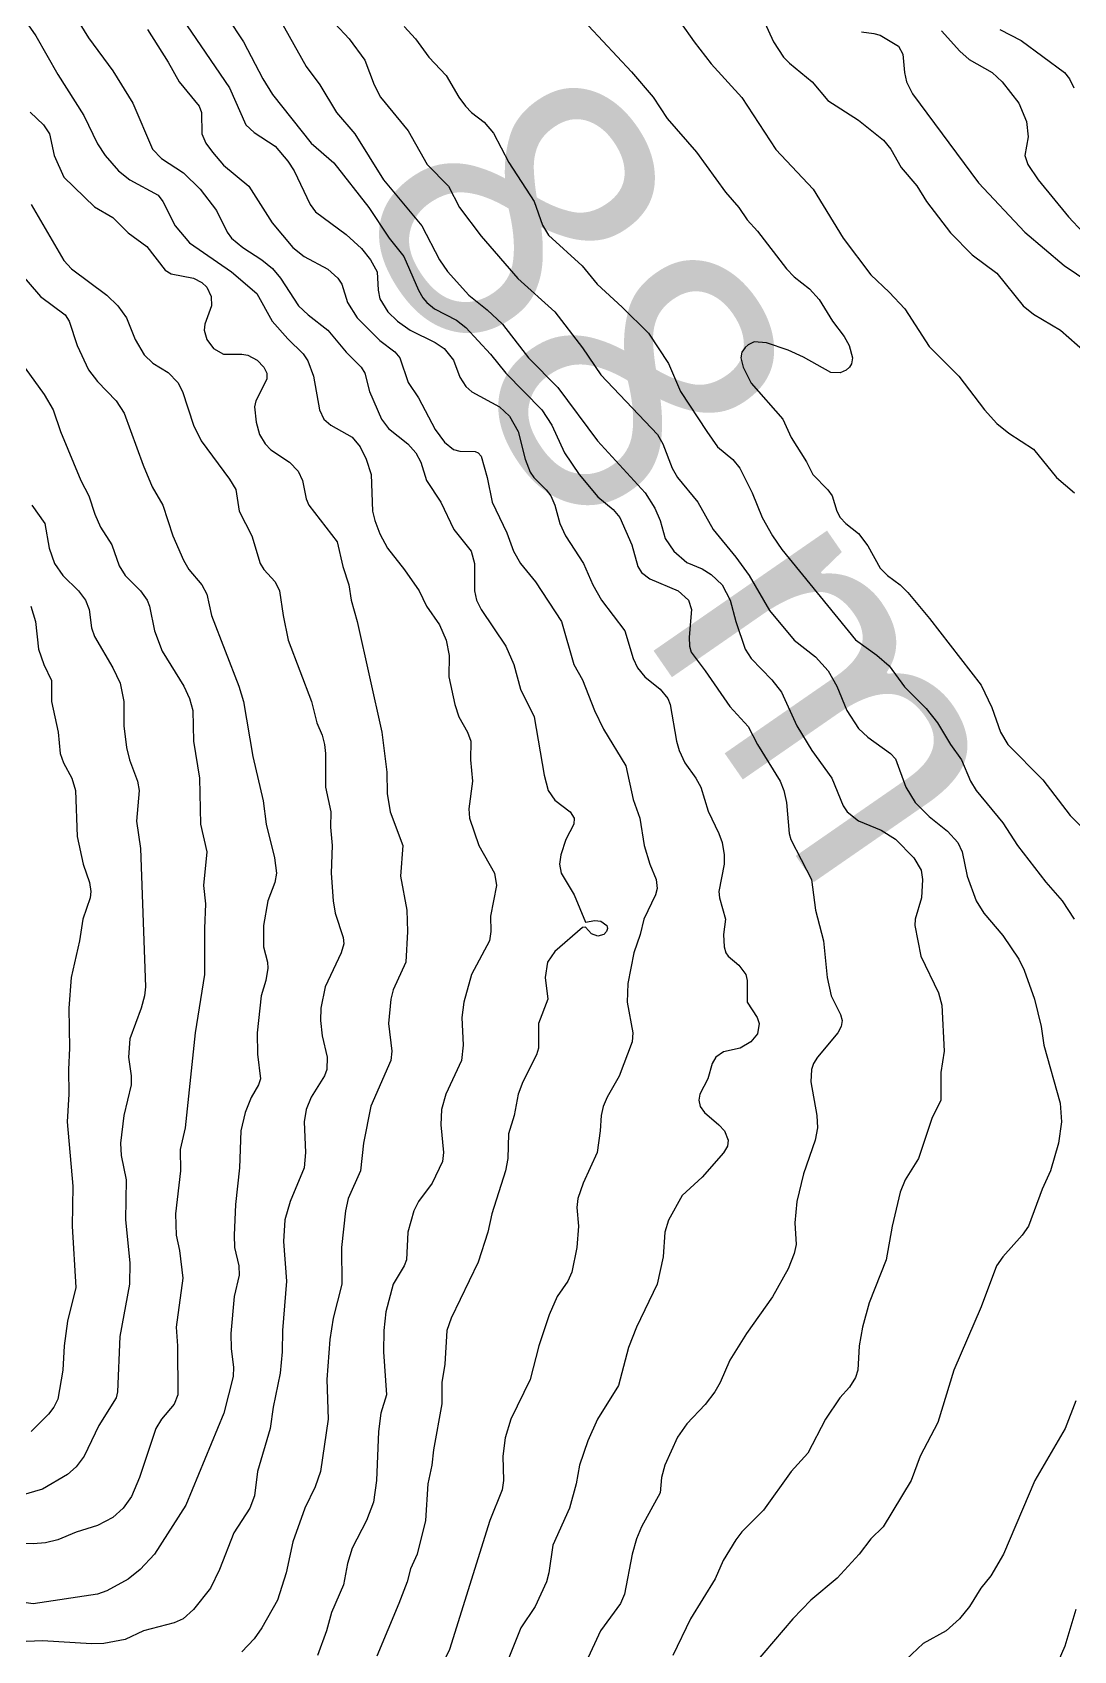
# Model space of a CAD drawing. Extents: x 474277 to 475042, y 254928 to 255625.
# Drawn here: x 474914.33 to 474940.35, y 255284.34 to 255324.79 of the extents above; entities that cross this region are included whole.
import ezdxf

# ---------------------------------------------------------------- set-up
doc = ezdxf.new("R2010")
doc.units = 0
doc.header["$MEASUREMENT"] = 0
doc.layers.add('BaseMapV2_DTM_export_MonNov09090547073261 — entities', color=1, linetype='CONTINUOUS')
doc.styles.get("Standard").update_dxf_attribs({"font": 'romans.shx'})

msp = doc.modelspace()

# ---------------------------------------------------------------- linework, layer by layer
at = {"layer": 'BaseMapV2_DTM_export_MonNov09090547073261 — entities', "color": 15, "linetype": 'Continuous', "true_color": 0xb7484b}
for points in [[(474917.59, 255325.855, 88), (474919.249, 255323.401, 88), (474919.664, 255322.481, 88), (474919.867, 255322.286, 88), (474920.392, 255321.944, 88), (474920.71, 255321.573, 88), (474920.871, 255321.331, 88), (474921.267, 255320.488, 88), (474921.4, 255320.305, 88), (474922.167, 255319.734, 88), (474922.551, 255319.389, 88), (474922.778, 255319.107, 88), (474922.941, 255318.801, 88), (474922.97, 255318.341, 88), (474923.011, 255318.132, 88), (474923.207, 255317.804, 88), (474923.45, 255317.574, 88), (474923.765, 255317.344, 88), (474924.388, 255317.037, 88), (474924.619, 255316.884, 88), (474924.851, 255316.597, 88), (474925.004, 255316.168, 88), (474925.158, 255315.94, 88), (474925.311, 255315.807, 88), (474926.001, 255315.433, 88), (474926.251, 255315.197, 88), (474926.463, 255314.814, 88), (474926.644, 255314.123, 88), (474926.768, 255313.799, 88), (474926.853, 255313.663, 88), (474927.166, 255313.357, 88), (474927.28, 255313.203, 88), (474927.384, 255312.973, 88), (474927.507, 255312.513, 88), (474927.651, 255312.207, 88), (474928.102, 255311.516, 88), (474928.328, 255310.98, 88), (474928.552, 255310.596, 88), (474929.13, 255309.83, 88), (474929.343, 255309.139, 88), (474929.448, 255308.909, 88), (474929.634, 255308.679, 88), (474930.013, 255308.373, 88), (474930.206, 255308.143, 88), (474930.266, 255307.989, 88), (474930.419, 255307.069, 88), (474930.486, 255306.839, 88), (474930.628, 255306.532, 88), (474930.904, 255306.149, 88), (474931.03, 255305.919, 88), (474931.215, 255305.321, 88), (474931.483, 255304.769, 88), (474931.565, 255304.539, 88), (474931.613, 255304.232, 88), (474931.611, 255304.002, 88), (474931.476, 255303.312, 88), (474931.493, 255303.159, 88), (474931.646, 255302.622, 88), (474931.597, 255302.239, 88), (474931.612, 255301.932, 88), (474931.658, 255301.779, 88), (474931.712, 255301.702, 88), (474931.982, 255301.473, 88), (474932.152, 255301.242, 88), (474932.192, 255301.088, 88), (474932.189, 255300.552, 88), (474932.441, 255300.168, 88), (474932.488, 255300.015, 88), (474932.442, 255299.758, 88), (474932.28, 255299.555, 88), (474932.01, 255299.402, 88), (474931.598, 255299.307, 88), (474931.405, 255299.172, 88), (474931.314, 255299.018, 88), (474931.208, 255298.635, 88), (474931.002, 255298.251, 88), (474930.981, 255298.098, 88), (474931.016, 255297.945, 88), (474931.12, 255297.791, 88), (474931.484, 255297.485, 88), (474931.618, 255297.331, 88), (474931.712, 255297.101, 88), (474931.694, 255296.948, 88), (474931.598, 255296.78, 88), (474931.062, 255296.173, 88), (474930.565, 255295.721, 88), (474930.218, 255295.1, 88), (474930.133, 255294.801, 88), (474930.092, 255294.188, 88), (474929.935, 255293.498, 88), (474929.42, 255292.424, 88), (474929.221, 255291.922, 88), (474928.97, 255290.967, 88), (474928.444, 255290.124, 88), (474928.206, 255289.587, 88), (474927.995, 255288.974, 88), (474927.916, 255288.514, 88), (474927.749, 255287.9, 88), (474927.331, 255286.98, 88), (474927.233, 255286.29, 88), (474927.17, 255286.06, 88), (474926.89, 255285.447, 88), (474926.535, 255284.91, 88), (474926.129, 255283.913, 88)], [(474929.842, 255326.008, 86.5), (474930.863, 255324.551, 86.5), (474931.292, 255323.999, 86.5), (474932.058, 255323.163, 86.5), (474932.902, 255321.858, 86.5), (474933.834, 255320.871, 86.5), (474934.583, 255319.644, 86.5), (474935.276, 255318.724, 86.5), (474935.739, 255318.296, 86.5), (474936.126, 255317.881, 86.5), (474936.736, 255316.936, 86.5), (474937.479, 255316.194, 86.5), (474938.116, 255315.353, 86.5), (474938.423, 255315.016, 86.5), (474938.729, 255314.769, 86.5), (474939.343, 255314.374, 86.5), (474939.918, 255313.663, 86.5), (474940.371, 255313.28, 86.5)], [(474913.934, 255325.395, 88.75), (474914.411, 255324.705, 88.75), (474914.96, 255323.736, 88.75), (474915.614, 255322.711, 88.75), (474915.956, 255322.006, 88.75), (474916.142, 255321.714, 88.75), (474916.48, 255321.331, 88.75), (474916.76, 255321.101, 88.75), (474917.471, 255320.718, 88.75), (474917.584, 255320.564, 88.75), (474917.896, 255319.951, 88.75), (474918.257, 255319.527, 88.75), (474919.306, 255318.801, 88.75), (474919.935, 255318.264, 88.75), (474920.319, 255317.574, 88.75), (474920.71, 255317.128, 88.75), (474921.094, 255316.752, 88.75), (474921.213, 255316.577, 88.75), (474921.349, 255316.194, 88.75), (474921.501, 255315.35, 88.75), (474921.61, 255315.12, 88.75), (474921.784, 255314.974, 88.75), (474922.321, 255314.668, 88.75), (474922.521, 255314.43, 88.75), (474922.67, 255314.123, 88.75), (474922.796, 255313.74, 88.75), (474922.828, 255312.82, 88.75), (474922.881, 255312.59, 88.75), (474923.011, 255312.255, 88.75), (474923.197, 255311.9, 88.75), (474923.624, 255311.356, 88.75), (474923.991, 255310.826, 88.75), (474924.175, 255310.443, 88.75), (474924.502, 255309.983, 88.75), (474924.666, 255309.6, 88.75), (474924.741, 255309.216, 88.75), (474924.734, 255308.679, 88.75), (474924.881, 255307.989, 88.75), (474924.982, 255307.683, 88.75), (474925.203, 255307.299, 88.75), (474925.279, 255307.069, 88.75), (474925.278, 255306.609, 88.75), (474925.321, 255306.072, 88.75), (474925.235, 255305.382, 88.75), (474925.251, 255305.152, 88.75), (474925.481, 255304.462, 88.75), (474925.875, 255303.772, 88.75), (474925.927, 255303.465, 88.75), (474925.771, 255302.699, 88.75), (474925.779, 255302.315, 88.75), (474925.747, 255302.085, 88.75), (474925.299, 255301.242, 88.75), (474925.111, 255300.552, 88.75), (474925.059, 255300.168, 88.75), (474925.094, 255299.478, 88.75), (474925.046, 255299.095, 88.75), (474924.655, 255298.251, 88.75), (474924.546, 255297.868, 88.75), (474924.535, 255297.485, 88.75), (474924.603, 255296.795, 88.75), (474924.572, 255296.565, 88.75), (474924.314, 255296.028, 88.75), (474923.979, 255295.568, 88.75), (474923.86, 255295.338, 88.75), (474923.71, 255294.801, 88.75), (474923.679, 255294.111, 88.75), (474923.619, 255293.958, 88.75), (474923.339, 255293.498, 88.75), (474923.156, 255292.807, 88.75), (474923.109, 255292.347, 88.75), (474923.1, 255291.811, 88.75), (474923.176, 255290.737, 88.75), (474923.037, 255290.277, 88.75), (474922.979, 255289.817, 88.75), (474922.923, 255288.59, 88.75), (474922.854, 255288.054, 88.75), (474922.674, 255287.593, 88.75), (474922.321, 255286.901, 88.75), (474922.197, 255286.52, 88.75), (474922.101, 255285.983, 88.75), (474921.804, 255285.293, 88.75), (474921.68, 255284.833, 88.75), (474921.453, 255284.22, 88.75)], [(474915.275, 255325.395, 88.5), (474915.726, 255324.655, 88.5), (474916.34, 255323.823, 88.5), (474916.839, 255323.018, 88.5), (474917.329, 255321.868, 88.5), (474917.557, 255321.638, 88.5), (474918.103, 255321.276, 88.5), (474918.523, 255320.871, 88.5), (474918.931, 255320.334, 88.5), (474919.19, 255319.797, 88.5), (474919.301, 255319.644, 88.5), (474919.585, 255319.414, 88.5), (474920.064, 255319.107, 88.5), (474920.327, 255318.884, 88.5), (474920.523, 255318.647, 88.5), (474920.974, 255317.957, 88.5), (474921.217, 255317.727, 88.5), (474921.709, 255317.344, 88.5), (474922.167, 255316.793, 88.5), (474922.546, 255316.424, 88.5), (474922.63, 255316.27, 88.5), (474922.75, 255315.81, 88.5), (474923.052, 255315.12, 88.5), (474923.227, 255314.89, 88.5), (474923.711, 255314.507, 88.5), (474923.906, 255314.277, 88.5), (474924.036, 255314.047, 88.5), (474924.172, 255313.587, 88.5), (474924.537, 255313.05, 88.5), (474924.854, 255312.36, 88.5), (474925.294, 255311.823, 88.5), (474925.373, 255311.516, 88.5), (474925.378, 255310.826, 88.5), (474925.428, 255310.596, 88.5), (474925.543, 255310.366, 88.5), (474926.156, 255309.446, 88.5), (474926.359, 255308.986, 88.5), (474926.524, 255308.373, 88.5), (474926.869, 255307.683, 88.5), (474927.114, 255306.226, 88.5), (474927.219, 255305.842, 88.5), (474927.381, 255305.595, 88.5), (474927.765, 255305.31, 88.5), (474927.861, 255305.152, 88.5), (474927.854, 255304.999, 88.5), (474927.655, 255304.616, 88.5), (474927.529, 255304.232, 88.5), (474927.501, 255304.002, 88.5), (474927.54, 255303.772, 88.5), (474927.867, 255303.235, 88.5), (474928.148, 255302.552, 88.5), (474928.378, 255302.591, 88.5), (474928.531, 255302.577, 88.5), (474928.678, 255302.469, 88.5), (474928.697, 255302.392, 88.5), (474928.677, 255302.315, 88.5), (474928.608, 255302.241, 88.5), (474928.455, 255302.199, 88.5), (474928.301, 255302.254, 88.5), (474928.148, 255302.427, 88.5), (474928.071, 255302.413, 88.5), (474927.381, 255301.817, 88.5), (474927.195, 255301.549, 88.5), (474927.14, 255301.165, 88.5), (474927.206, 255300.628, 88.5), (474926.97, 255300.015, 88.5), (474926.97, 255299.402, 88.5), (474926.921, 255299.231, 88.5), (474926.582, 255298.558, 88.5), (474926.465, 255298.251, 88.5), (474926.369, 255297.715, 88.5), (474926.225, 255297.255, 88.5), (474926.205, 255296.641, 88.5), (474926.151, 255296.335, 88.5), (474925.806, 255295.261, 88.5), (474925.711, 255294.801, 88.5), (474925.464, 255294.053, 88.5), (474924.788, 255292.654, 88.5), (474924.685, 255292.347, 88.5), (474924.632, 255291.504, 88.5), (474924.559, 255291.044, 88.5), (474924.56, 255290.507, 88.5), (474924.354, 255289.357, 88.5), (474924.312, 255288.974, 88.5), (474924.21, 255288.514, 88.5), (474924.153, 255287.593, 88.5), (474923.942, 255286.75, 88.5), (474923.777, 255286.389, 88.5), (474923.688, 255286.06, 88.5), (474923.483, 255285.523, 88.5), (474922.934, 255284.204, 88.5)], [(474920.435, 255325.241, 87.5), (474921.17, 255323.938, 87.5), (474921.509, 255323.478, 87.5), (474921.927, 255322.788, 87.5), (474922.386, 255322.251, 87.5), (474923.101, 255321.101, 87.5), (474924.058, 255319.951, 87.5), (474924.502, 255319.107, 87.5), (474924.698, 255318.813, 87.5), (474925.234, 255318.224, 87.5), (474925.694, 255317.857, 87.5), (474926.074, 255317.497, 87.5), (474926.722, 255316.654, 87.5), (474927.458, 255315.913, 87.5), (474928.451, 255314.583, 87.5), (474929.635, 255313.28, 87.5), (474929.883, 255312.897, 87.5), (474930.01, 255312.59, 87.5), (474930.142, 255312.135, 87.5), (474930.353, 255311.823, 87.5), (474930.678, 255311.536, 87.5), (474931.062, 255311.378, 87.5), (474931.292, 255311.241, 87.5), (474931.563, 255310.98, 87.5), (474931.764, 255310.596, 87.5), (474931.907, 255310.06, 87.5), (474932.14, 255309.369, 87.5), (474932.29, 255309.139, 87.5), (474932.807, 255308.603, 87.5), (474933.044, 255308.296, 87.5), (474933.425, 255307.453, 87.5), (474933.805, 255306.839, 87.5), (474934.307, 255306.149, 87.5), (474934.586, 255305.459, 87.5), (474934.686, 255305.306, 87.5), (474934.972, 255305.082, 87.5), (474935.537, 255304.846, 87.5), (474935.892, 255304.626, 87.5), (474936.351, 255304.156, 87.5), (474936.537, 255303.849, 87.5), (474936.569, 255303.619, 87.5), (474936.546, 255303.159, 87.5), (474936.39, 255302.622, 87.5), (474936.377, 255302.469, 87.5), (474936.525, 255301.702, 87.5), (474936.966, 255300.779, 87.5), (474937.055, 255300.475, 87.5), (474937.11, 255299.325, 87.5), (474937.025, 255298.788, 87.5), (474937.03, 255298.098, 87.5), (474936.803, 255297.638, 87.5), (474936.47, 255296.641, 87.5), (474936.14, 255296.105, 87.5), (474936.007, 255295.798, 87.5), (474935.81, 255294.954, 87.5), (474935.659, 255294.111, 87.5), (474935.235, 255293.037, 87.5), (474935.073, 255292.424, 87.5), (474934.984, 255291.964, 87.5), (474934.952, 255291.351, 87.5), (474934.895, 255291.171, 87.5), (474934.742, 255290.924, 87.5), (474934.504, 255290.66, 87.5), (474934.146, 255290.124, 87.5), (474933.704, 255289.28, 87.5), (474933.285, 255288.822, 87.5), (474932.595, 255287.851, 87.5), (474932.058, 255287.314, 87.5), (474931.905, 255287.114, 87.5), (474931.59, 255286.597, 87.5), (474931.39, 255286.137, 87.5), (474930.768, 255285.14, 87.5), (474930.328, 255284.22, 87.5)], [(474932.442, 255325.428, 86.25), (474932.843, 255324.551, 86.25), (474933.097, 255324.168, 86.25), (474933.245, 255324.015, 86.25), (474933.81, 255323.555, 86.25), (474934.205, 255323.084, 86.25), (474934.972, 255322.594, 86.25), (474935.593, 255322.098, 86.25), (474935.775, 255321.868, 86.25), (474936.032, 255321.408, 86.25), (474936.429, 255320.95, 86.25), (474936.665, 255320.564, 86.25), (474937.272, 255319.777, 86.25), (474937.809, 255319.226, 86.25), (474938.423, 255318.767, 86.25), (474939.081, 255317.957, 86.25), (474939.343, 255317.742, 86.25), (474940.019, 255317.344, 86.25), (474940.646, 255316.795, 86.25)], [(474917.207, 255324.858, 88.25), (474917.72, 255324.044, 88.25), (474917.991, 255323.555, 88.25), (474918.498, 255322.941, 88.25), (474918.553, 255322.788, 88.25), (474918.562, 255322.251, 88.25), (474918.665, 255322.021, 88.25), (474918.824, 255321.791, 88.25), (474919.1, 255321.473, 88.25), (474919.739, 255320.948, 88.25), (474920.316, 255320.027, 88.25), (474920.832, 255319.414, 88.25), (474921.116, 255319.184, 88.25), (474921.707, 255318.872, 88.25), (474921.961, 255318.647, 88.25), (474922.056, 255318.494, 88.25), (474922.197, 255318.034, 88.25), (474922.441, 255317.651, 88.25), (474923.011, 255317.084, 88.25), (474923.383, 255316.807, 88.25), (474923.509, 255316.654, 88.25), (474923.719, 255316.04, 88.25), (474923.974, 255315.657, 88.25), (474924.391, 255314.866, 88.25), (474924.621, 255314.543, 88.25), (474924.851, 255314.361, 88.25), (474925.004, 255314.318, 88.25), (474925.388, 255314.31, 88.25), (474925.47, 255314.277, 88.25), (474925.544, 255314.2, 88.25), (474925.693, 255313.663, 88.25), (474925.817, 255313.05, 88.25), (474926.181, 255312.283, 88.25), (474926.352, 255311.823, 88.25), (474926.526, 255311.516, 88.25), (474926.896, 255311.056, 88.25), (474927.549, 255310.06, 88.25), (474927.859, 255308.986, 88.25), (474928.077, 255308.603, 88.25), (474928.377, 255307.836, 88.25), (474928.598, 255307.376, 88.25), (474929.16, 255306.456, 88.25), (474929.342, 255305.612, 88.25), (474929.506, 255305.152, 88.25), (474929.617, 255304.462, 88.25), (474929.754, 255304.002, 88.25), (474929.915, 255303.619, 88.25), (474929.94, 255303.389, 88.25), (474929.896, 255303.235, 88.25), (474929.609, 255302.622, 88.25), (474929.518, 255302.239, 88.25), (474929.356, 255301.779, 88.25), (474929.204, 255301.012, 88.25), (474929.189, 255300.552, 88.25), (474929.334, 255299.785, 88.25), (474929.317, 255299.555, 88.25), (474928.991, 255298.702, 88.25), (474928.689, 255298.175, 88.25), (474928.59, 255297.945, 88.25), (474928.537, 255297.715, 88.25), (474928.518, 255297.331, 88.25), (474928.44, 255296.795, 88.25), (474928.088, 255296.028, 88.25), (474927.956, 255295.644, 88.25), (474927.933, 255295.414, 88.25), (474927.971, 255294.954, 88.25), (474927.935, 255294.418, 88.25), (474927.806, 255293.804, 88.25), (474927.708, 255293.574, 88.25), (474927.441, 255293.191, 88.25), (474927.241, 255292.731, 88.25), (474926.979, 255291.964, 88.25), (474926.762, 255291.121, 88.25), (474926.285, 255290.124, 88.25), (474926.143, 255289.664, 88.25), (474926.083, 255289.204, 88.25), (474926.095, 255288.59, 88.25), (474926.065, 255288.36, 88.25), (474925.755, 255287.593, 88.25), (474924.75, 255284.373, 88.25), (474924.237, 255283.308, 88.25)], [(474919.195, 255325.165, 87.75), (474919.601, 255324.551, 87.75), (474920.083, 255323.631, 87.75), (474920.327, 255323.237, 87.75), (474921.289, 255322.021, 87.75), (474921.86, 255321.528, 87.75), (474922.736, 255320.411, 87.75), (474923.24, 255319.644, 87.75), (474923.605, 255319.184, 87.75), (474923.971, 255318.341, 87.75), (474924.084, 255318.154, 87.75), (474924.184, 255318.034, 87.75), (474924.377, 255317.881, 87.75), (474924.928, 255317.593, 87.75), (474925.158, 255317.411, 87.75), (474925.771, 255316.748, 87.75), (474926.156, 255316.27, 87.75), (474927.056, 255315.35, 87.75), (474927.31, 255314.967, 87.75), (474927.62, 255314.277, 87.75), (474927.988, 255313.74, 87.75), (474928.455, 255313.176, 87.75), (474928.838, 255312.865, 87.75), (474929.005, 255312.667, 87.75), (474929.305, 255311.976, 87.75), (474929.459, 255311.44, 87.75), (474929.547, 255311.286, 87.75), (474929.758, 255311.13, 87.75), (474930.46, 255310.826, 87.75), (474930.724, 255310.596, 87.75), (474930.798, 255310.366, 87.75), (474930.735, 255309.676, 87.75), (474930.746, 255309.446, 87.75), (474930.786, 255309.293, 87.75), (474931.141, 255308.833, 87.75), (474931.752, 255307.938, 87.75), (474932.212, 255307.436, 87.75), (474932.446, 255306.993, 87.75), (474933.014, 255306.072, 87.75), (474933.101, 255305.842, 87.75), (474933.167, 255305.536, 87.75), (474933.239, 255304.769, 87.75), (474933.279, 255304.616, 87.75), (474933.798, 255303.619, 87.75), (474933.893, 255302.852, 87.75), (474934.092, 255302.085, 87.75), (474934.184, 255301.165, 87.75), (474934.291, 255300.705, 87.75), (474934.518, 255300.245, 87.75), (474934.558, 255300.092, 87.75), (474934.536, 255299.938, 87.75), (474934.455, 255299.785, 87.75), (474933.943, 255299.172, 87.75), (474933.848, 255299.018, 87.75), (474933.796, 255298.865, 87.75), (474933.782, 255298.558, 87.75), (474933.929, 255297.715, 87.75), (474933.949, 255297.408, 87.75), (474933.886, 255297.101, 87.75), (474933.592, 255296.26, 87.75), (474933.43, 255295.568, 87.75), (474933.377, 255295.031, 87.75), (474933.412, 255294.494, 87.75), (474933.365, 255294.264, 87.75), (474933.21, 255293.881, 87.75), (474932.825, 255293.187, 87.75), (474932.169, 255292.271, 87.75), (474931.752, 255291.6, 87.75), (474931.516, 255291.044, 87.75), (474931.384, 255290.814, 87.75), (474931.138, 255290.493, 87.75), (474930.678, 255290.014, 87.75), (474930.448, 255289.679, 87.75), (474930.129, 255288.974, 87.75), (474930.05, 255288.667, 87.75), (474930.012, 255288.284, 87.75), (474929.548, 255287.44, 87.75), (474929.421, 255287.133, 87.75), (474929.312, 255286.75, 87.75), (474929.124, 255285.753, 87.75), (474929.02, 255285.523, 87.75), (474928.523, 255284.833, 87.75), (474928.161, 255284.066, 87.75)], [(474921.885, 255325.011, 87.25), (474922.244, 255324.629, 87.25), (474922.636, 255324.091, 87.25), (474922.87, 255323.478, 87.25), (474923.025, 255323.171, 87.25), (474923.713, 255322.328, 87.25), (474924.188, 255321.484, 87.25), (474924.722, 255320.948, 87.25), (474925.003, 255320.411, 87.25), (474925.541, 255319.691, 87.25), (474926.461, 255318.635, 87.25), (474927.384, 255317.804, 87.25), (474928.071, 255316.902, 87.25), (474928.531, 255316.229, 87.25), (474929.951, 255314.737, 87.25), (474930.081, 255314.507, 87.25), (474930.317, 255313.893, 87.25), (474930.444, 255313.663, 87.25), (474930.957, 255313.05, 87.25), (474931.339, 255312.36, 87.25), (474931.905, 255311.669, 87.25), (474932.239, 255311.21, 87.25), (474932.749, 255310.335, 87.25), (474933.364, 255309.6, 87.25), (474933.899, 255309.183, 87.25), (474934.214, 255308.833, 87.25), (474934.432, 255308.449, 87.25), (474934.682, 255307.836, 87.25), (474934.972, 255307.388, 87.25), (474935.202, 255307.171, 87.25), (474935.767, 255306.763, 87.25), (474935.892, 255306.635, 87.25), (474936.152, 255305.919, 87.25), (474936.388, 255305.536, 87.25), (474936.736, 255305.187, 87.25), (474937.196, 255304.82, 87.25), (474937.453, 255304.539, 87.25), (474937.563, 255304.309, 87.25), (474937.685, 255303.695, 87.25), (474937.912, 255303.082, 87.25), (474938.1, 255302.775, 87.25), (474938.576, 255302.212, 87.25), (474938.976, 255301.625, 87.25), (474939.113, 255301.348, 87.25), (474939.366, 255300.628, 87.25), (474939.531, 255299.938, 87.25), (474939.599, 255299.478, 87.25), (474940.013, 255298.021, 87.25), (474940.045, 255297.561, 87.25), (474939.968, 255297.025, 87.25), (474939.767, 255296.335, 87.25), (474939.558, 255295.874, 87.25), (474939.216, 255294.954, 87.25), (474939.058, 255294.724, 87.25), (474938.574, 255294.188, 87.25), (474938.422, 255293.958, 87.25), (474938.039, 255292.936, 87.25), (474937.351, 255291.351, 87.25), (474936.955, 255290.047, 87.25), (474936.51, 255289.204, 87.25), (474936.29, 255288.59, 87.25), (474935.586, 255287.432, 87.25), (474935.278, 255287.133, 87.25), (474934.985, 255286.75, 87.25), (474934.435, 255286.156, 87.25), (474933.779, 255285.6, 87.25), (474933.327, 255285.14, 87.25), (474932.365, 255284.003, 87.25)], [(474923.619, 255324.935, 87), (474923.903, 255324.628, 87), (474924.237, 255324.168, 87), (474924.67, 255323.708, 87), (474924.984, 255323.171, 87), (474925.152, 255322.941, 87), (474925.298, 255322.788, 87), (474925.618, 255322.545, 87), (474925.848, 255322.269, 87), (474926.231, 255321.536, 87), (474926.869, 255320.564, 87), (474927.074, 255319.968, 87), (474927.227, 255319.721, 87), (474928.062, 255318.954, 87), (474928.443, 255318.494, 87), (474929.068, 255317.924, 87), (474929.724, 255317.267, 87), (474930.218, 255316.516, 87), (474930.525, 255315.815, 87), (474931.18, 255314.814, 87), (474931.445, 255314.43, 87), (474931.828, 255314.114, 87), (474932.007, 255313.893, 87), (474932.311, 255313.28, 87), (474932.562, 255312.667, 87), (474932.822, 255312.207, 87), (474933.055, 255311.867, 87), (474934.895, 255309.604, 87), (474935.432, 255309.219, 87), (474935.739, 255308.953, 87), (474936.122, 255308.434, 87), (474936.659, 255307.893, 87), (474936.947, 255307.529, 87), (474937.267, 255306.993, 87), (474937.541, 255306.609, 87), (474937.769, 255306.072, 87), (474937.911, 255305.842, 87), (474938.576, 255305.029, 87), (474938.939, 255304.462, 87), (474939.649, 255303.547, 87), (474940.055, 255303.082, 87), (474940.361, 255302.622, 87)], [(474928.225, 255324.948, 86.75), (474929.298, 255323.799, 86.75), (474929.835, 255323.171, 86.75), (474930.191, 255322.634, 86.75), (474930.923, 255321.791, 86.75), (474931.649, 255320.794, 86.75), (474931.982, 255320.411, 86.75), (474932.187, 255320.104, 86.75), (474932.442, 255319.822, 86.75), (474933.169, 255318.877, 86.75), (474933.362, 255318.681, 86.75), (474933.745, 255318.376, 86.75), (474933.985, 255318.111, 86.75), (474934.319, 255317.574, 86.75), (474934.613, 255317.19, 86.75), (474934.733, 255316.96, 86.75), (474934.823, 255316.654, 86.75), (474934.793, 255316.5, 86.75), (474934.743, 255316.424, 86.75), (474934.661, 255316.347, 86.75), (474934.512, 255316.275, 86.75), (474934.282, 255316.287, 86.75), (474933.592, 255316.674, 86.75), (474933.209, 255316.846, 86.75), (474932.672, 255317.031, 86.75), (474932.365, 255317.05, 86.75), (474932.212, 255316.979, 86.75), (474932.135, 255316.909, 86.75), (474932.058, 255316.793, 86.75), (474932.032, 255316.654, 86.75), (474932.085, 255316.424, 86.75), (474932.288, 255316.02, 86.75), (474933.077, 255315.12, 86.75), (474933.289, 255314.66, 86.75), (474933.669, 255314.055, 86.75), (474933.829, 255313.74, 86.75), (474934.205, 255313.357, 86.75), (474934.315, 255313.203, 86.75), (474934.432, 255312.82, 86.75), (474934.512, 255312.661, 86.75), (474934.652, 255312.513, 86.75), (474934.972, 255312.261, 86.75), (474935.202, 255311.952, 86.75), (474935.509, 255311.395, 86.75), (474935.697, 255311.21, 86.75), (474936.012, 255310.98, 86.75), (474936.199, 255310.787, 86.75), (474936.745, 255310.136, 86.75), (474938.039, 255308.476, 86.75), (474938.299, 255307.913, 86.75), (474938.521, 255307.299, 86.75), (474938.705, 255306.993, 86.75), (474939.573, 255306.104, 86.75), (474940.263, 255305.213, 86.75), (474940.953, 255304.534, 86.75)], [(474937.042, 255324.824, 85.75), (474937.502, 255324.321, 85.75), (474937.732, 255324.113, 85.75), (474938.307, 255323.785, 85.75), (474938.563, 255323.555, 85.75), (474938.973, 255323.018, 85.75), (474939.172, 255322.558, 85.75), (474939.213, 255322.174, 85.75), (474939.13, 255321.714, 85.75), (474939.203, 255321.484, 85.75), (474939.46, 255321.101, 85.75), (474940.217, 255320.181, 85.75), (474940.572, 255319.797, 85.75)], [(474938.499, 255324.86, 85.5), (474939.036, 255324.584, 85.5), (474940.121, 255323.785, 85.5), (474940.246, 255323.631, 85.5), (474940.351, 255323.401, 85.5)], [(474935.049, 255324.802, 86), (474935.355, 255324.764, 86), (474935.509, 255324.715, 86), (474935.969, 255324.441, 86), (474936.079, 255324.245, 86), (474936.121, 255323.785, 86), (474936.173, 255323.555, 86), (474936.32, 255323.248, 86), (474937.97, 255321.024, 86), (474939.128, 255319.797, 86), (474940.109, 255318.962, 86), (474940.723, 255318.542, 86)], [(474914.27, 255322.793, 89), (474914.604, 255322.481, 89), (474914.754, 255322.251, 89), (474914.875, 255321.714, 89), (474915.113, 255321.167, 89), (474915.88, 255320.431, 89), (474916.34, 255320.165, 89), (474916.723, 255319.776, 89), (474917.183, 255319.436, 89), (474917.643, 255318.843, 89), (474917.797, 255318.755, 89), (474918.355, 255318.647, 89), (474918.563, 255318.538, 89), (474918.69, 255318.417, 89), (474918.794, 255318.187, 89), (474918.805, 255317.957, 89), (474918.636, 255317.497, 89), (474918.62, 255317.344, 89), (474918.683, 255317.114, 89), (474918.853, 255316.884, 89), (474919.1, 255316.746, 89), (474919.56, 255316.747, 89), (474919.714, 255316.717, 89), (474919.944, 255316.596, 89), (474920.114, 255316.424, 89), (474920.187, 255316.27, 89), (474920.186, 255316.117, 89), (474919.911, 255315.58, 89), (474919.875, 255315.427, 89), (474919.92, 255315.044, 89), (474920.001, 255314.737, 89), (474920.141, 255314.507, 89), (474920.284, 255314.353, 89), (474920.748, 255314.047, 89), (474920.966, 255313.817, 89), (474921.074, 255313.587, 89), (474921.17, 255313.128, 89), (474921.236, 255312.973, 89), (474921.94, 255312.053, 89), (474922.081, 255311.44, 89), (474922.238, 255310.98, 89), (474922.291, 255310.596, 89), (474922.441, 255310.06, 89), (474923.059, 255307.299, 89), (474923.187, 255306.302, 89), (474923.195, 255305.766, 89), (474923.263, 255305.306, 89), (474923.583, 255304.462, 89), (474923.523, 255303.695, 89), (474923.686, 255302.852, 89), (474923.702, 255302.315, 89), (474923.662, 255301.549, 89), (474923.345, 255300.858, 89), (474923.286, 255300.628, 89), (474923.227, 255300.015, 89), (474923.306, 255299.325, 89), (474923.283, 255299.095, 89), (474922.781, 255297.946, 89), (474922.599, 255297.025, 89), (474922.528, 255296.335, 89), (474922.219, 255295.644, 89), (474922.148, 255295.338, 89), (474922.05, 255294.418, 89), (474922.061, 255293.498, 89), (474921.842, 255292.654, 89), (474921.762, 255292.117, 89), (474921.685, 255291.121, 89), (474921.721, 255290.124, 89), (474921.527, 255288.82, 89), (474921.395, 255288.437, 89), (474921.133, 255287.9, 89), (474920.839, 255287.057, 89), (474920.669, 255286.29, 89), (474920.455, 255285.6, 89), (474920.062, 255284.91, 89), (474919.867, 255284.64, 89), (474919.56, 255284.313, 89)], [(474914.295, 255320.488, 89.25), (474915.113, 255319.09, 89.25), (474915.304, 255318.877, 89.25), (474916.186, 255318.216, 89.25), (474916.459, 255317.957, 89.25), (474916.677, 255317.651, 89.25), (474916.897, 255317.114, 89.25), (474917.122, 255316.73, 89.25), (474917.337, 255316.523, 89.25), (474917.72, 255316.291, 89.25), (474917.963, 255316.04, 89.25), (474918.082, 255315.81, 89.25), (474918.353, 255314.967, 89.25), (474918.548, 255314.583, 89.25), (474919.253, 255313.621, 89.25), (474919.407, 255313.364, 89.25), (474919.495, 255312.82, 89.25), (474919.808, 255312.207, 89.25), (474920.02, 255311.514, 89.25), (474920.109, 255311.363, 89.25), (474920.391, 255311.056, 89.25), (474920.505, 255310.826, 89.25), (474920.594, 255310.213, 89.25), (474920.722, 255309.6, 89.25), (474921.304, 255308.066, 89.25), (474921.434, 255307.529, 89.25), (474921.565, 255307.223, 89.25), (474921.627, 255306.993, 89.25), (474921.652, 255306.763, 89.25), (474921.652, 255305.919, 89.25), (474921.781, 255305.306, 89.25), (474921.776, 255304.922, 89.25), (474921.815, 255304.462, 89.25), (474921.794, 255303.772, 89.25), (474921.845, 255303.082, 89.25), (474921.894, 255302.775, 89.25), (474922.092, 255302.162, 89.25), (474922.112, 255302.009, 89.25), (474922.042, 255301.779, 89.25), (474921.647, 255300.935, 89.25), (474921.534, 255300.398, 89.25), (474921.527, 255300.092, 89.25), (474921.572, 255299.708, 89.25), (474921.689, 255299.172, 89.25), (474921.688, 255298.865, 89.25), (474921.63, 255298.707, 89.25), (474921.29, 255298.175, 89.25), (474921.17, 255297.868, 89.25), (474921.118, 255297.561, 89.25), (474921.15, 255296.795, 89.25), (474921.116, 255296.411, 89.25), (474920.767, 255295.568, 89.25), (474920.635, 255295.108, 89.25), (474920.601, 255294.571, 89.25), (474920.68, 255293.574, 89.25), (474920.573, 255292.347, 89.25), (474920.57, 255291.811, 89.25), (474920.52, 255291.274, 89.25), (474920.342, 255290.43, 89.25), (474920.266, 255289.894, 89.25), (474919.953, 255288.82, 89.25), (474919.88, 255288.207, 89.25), (474919.764, 255287.9, 89.25), (474919.357, 255287.287, 89.25), (474918.999, 255286.367, 89.25), (474918.781, 255285.907, 89.25), (474918.356, 255285.37, 89.25), (474918.092, 255285.14, 89.25), (474917.873, 255285.039, 89.25), (474917.107, 255284.834, 89.25), (474916.646, 255284.623, 89.25), (474916.11, 255284.522, 89.25), (474915.803, 255284.509, 89.25), (474914.576, 255284.586, 89.25), (474912.736, 255284.512, 89.25)], [(474913.963, 255318.842, 89.5), (474914.528, 255318.187, 89.5), (474915.149, 255317.727, 89.5), (474915.242, 255317.574, 89.5), (474915.443, 255316.96, 89.5), (474915.726, 255316.354, 89.5), (474915.956, 255316.059, 89.5), (474916.417, 255315.58, 89.5), (474916.621, 255315.274, 89.5), (474917.096, 255313.97, 89.5), (474917.323, 255313.433, 89.5), (474917.59, 255312.973, 89.5), (474917.84, 255312.207, 89.5), (474918.103, 255311.593, 89.5), (474918.238, 255311.363, 89.5), (474918.561, 255310.98, 89.5), (474918.689, 255310.75, 89.5), (474918.799, 255310.213, 89.5), (474919.489, 255308.449, 89.5), (474919.6, 255308.066, 89.5), (474919.834, 255306.686, 89.5), (474920.097, 255305.582, 89.5), (474920.165, 255304.999, 89.5), (474920.38, 255304.156, 89.5), (474920.426, 255303.772, 89.5), (474920.385, 255303.542, 89.5), (474920.208, 255303.082, 89.5), (474920.106, 255302.469, 89.5), (474920.105, 255301.932, 89.5), (474920.204, 255301.549, 89.5), (474920.213, 255301.395, 89.5), (474920.162, 255301.088, 89.5), (474920.046, 255300.705, 89.5), (474919.944, 255299.785, 89.5), (474919.955, 255299.248, 89.5), (474920.027, 255298.635, 89.5), (474919.98, 255298.481, 89.5), (474919.79, 255298.163, 89.5), (474919.642, 255297.791, 89.5), (474919.538, 255297.331, 89.5), (474919.502, 255296.411, 89.5), (474919.403, 255295.491, 89.5), (474919.373, 255294.724, 89.5), (474919.381, 255294.418, 89.5), (474919.482, 255293.958, 89.5), (474919.494, 255293.728, 89.5), (474919.369, 255293.191, 89.5), (474919.287, 255292.271, 89.5), (474919.297, 255291.887, 89.5), (474919.355, 255291.427, 89.5), (474919.343, 255291.197, 89.5), (474919.113, 255290.277, 89.5), (474918.163, 255287.977, 89.5), (474917.376, 255286.75, 89.5), (474917.024, 255286.367, 89.5), (474916.723, 255286.128, 89.5), (474916.186, 255285.84, 89.5), (474915.956, 255285.749, 89.5), (474914.346, 255285.515, 89.5), (474914.116, 255285.547, 89.5)], [(474914.04, 255316.547, 89.75), (474914.623, 255315.734, 89.75), (474914.843, 255315.35, 89.75), (474915.026, 255314.814, 89.75), (474915.541, 255313.587, 89.75), (474915.736, 255313.203, 89.75), (474915.889, 255312.743, 89.75), (474916.033, 255312.424, 89.75), (474916.314, 255311.976, 89.75), (474916.493, 255311.452, 89.75), (474916.646, 255311.215, 89.75), (474917.029, 255310.826, 89.75), (474917.199, 255310.596, 89.75), (474917.257, 255310.443, 89.75), (474917.379, 255309.83, 89.75), (474917.567, 255309.322, 89.75), (474918.113, 255308.449, 89.75), (474918.254, 255308.143, 89.75), (474918.334, 255307.836, 89.75), (474918.354, 255307.069, 89.75), (474918.502, 255306.149, 89.75), (474918.53, 255304.999, 89.75), (474918.682, 255304.309, 89.75), (474918.606, 255303.465, 89.75), (474918.654, 255303.005, 89.75), (474918.624, 255302.392, 89.75), (474918.63, 255301.242, 89.75), (474918.392, 255299.785, 89.75), (474918.141, 255297.408, 89.75), (474918.017, 255296.871, 89.75), (474918.03, 255296.335, 89.75), (474917.9, 255295.261, 89.75), (474917.921, 255294.724, 89.75), (474918, 255294.341, 89.75), (474918.083, 255293.651, 89.75), (474917.919, 255292.424, 89.75), (474917.956, 255291.964, 89.75), (474917.961, 255290.737, 89.75), (474917.873, 255290.499, 89.75), (474917.551, 255290.124, 89.75), (474917.413, 255289.892, 89.75), (474917.002, 255288.667, 89.75), (474916.8, 255288.194, 89.75), (474916.596, 255287.9, 89.75), (474916.34, 255287.669, 89.75), (474915.956, 255287.469, 89.75), (474915.42, 255287.301, 89.75), (474914.96, 255287.11, 89.75), (474914.653, 255287.037, 89.75), (474914.346, 255287.013, 89.75), (474912.813, 255287.03, 89.75)], [(474914.316, 255312.973, 90), (474914.641, 255312.513, 90), (474914.744, 255311.9, 90), (474914.88, 255311.516, 90), (474915.09, 255311.21, 90), (474915.476, 255310.826, 90), (474915.651, 255310.596, 90), (474915.743, 255310.366, 90), (474915.807, 255309.906, 90), (474915.88, 255309.687, 90), (474916.34, 255308.909, 90), (474916.521, 255308.526, 90), (474916.613, 255308.066, 90), (474916.616, 255307.453, 90), (474916.676, 255306.916, 90), (474916.752, 255306.609, 90), (474916.95, 255306.072, 90), (474916.993, 255305.842, 90), (474916.925, 255305.076, 90), (474917.028, 255304.386, 90), (474917.151, 255300.935, 90), (474917.127, 255300.705, 90), (474917.047, 255300.398, 90), (474916.762, 255299.632, 90), (474916.73, 255299.172, 90), (474916.796, 255298.712, 90), (474916.799, 255298.481, 90), (474916.616, 255297.715, 90), (474916.531, 255297.025, 90), (474916.544, 255296.718, 90), (474916.668, 255296.105, 90), (474916.655, 255295.108, 90), (474916.761, 255294.034, 90), (474916.751, 255293.498, 90), (474916.514, 255292.194, 90), (474916.452, 255290.814, 90), (474916.423, 255290.66, 90), (474915.987, 255289.97, 90), (474915.62, 255289.204, 90), (474915.42, 255288.938, 90), (474915.206, 255288.744, 90), (474914.576, 255288.376, 90), (474914.04, 255288.222, 90)], [(474914.284, 255310.443, 90.25), (474914.401, 255310.06, 90.25), (474914.482, 255309.369, 90.25), (474914.615, 255308.986, 90.25), (474914.806, 255308.586, 90.25), (474914.802, 255308.066, 90.25), (474914.975, 255307.299, 90.25), (474915.024, 255306.763, 90.25), (474915.105, 255306.532, 90.25), (474915.316, 255306.149, 90.25), (474915.408, 255305.842, 90.25), (474915.45, 255304.692, 90.25), (474915.598, 255304.002, 90.25), (474915.751, 255303.542, 90.25), (474915.788, 255303.312, 90.25), (474915.768, 255303.159, 90.25), (474915.585, 255302.622, 90.25), (474915.5, 255302.085, 90.25), (474915.292, 255301.165, 90.25), (474915.234, 255300.398, 90.25), (474915.256, 255299.402, 90.25), (474915.23, 255298.865, 90.25), (474915.241, 255298.251, 90.25), (474915.198, 255297.561, 90.25), (474915.338, 255295.951, 90.25), (474915.32, 255294.954, 90.25), (474915.416, 255293.421, 90.25), (474915.208, 255292.577, 90.25), (474915.121, 255291.964, 90.25), (474915.084, 255291.351, 90.25), (474914.96, 255290.626, 90.25), (474914.866, 255290.43, 90.25), (474914.73, 255290.252, 90.25), (474914.297, 255289.817, 90.25)], [(474940.404, 255290.584, 87), (474940.133, 255289.894, 87), (474939.377, 255288.59, 87), (474938.597, 255286.75, 87), (474938.274, 255286.213, 87), (474938.023, 255285.907, 87), (474937.745, 255285.447, 87), (474937.492, 255285.14, 87), (474937.16, 255284.833, 87), (474936.582, 255284.516, 87), (474936.017, 255283.99, 87)], [(474940.402, 255285.37, 86.75), (474940.126, 255284.45, 86.75), (474939.796, 255283.683, 86.75)]]:
    msp.add_polyline3d(points, dxfattribs=at)

# ---------------------------------------------------------------- texts
at = {"layer": 'BaseMapV2_DTM_export_MonNov09090547073261 — entities', "color": 250, "true_color": 0x323232, "insert": (474922.013, 255320.474), "char_height": 0.2, "width": 17.61571, "attachment_point": 7, "rotation": 304.7092}
msp.add_mtext('\\fOpen Sans|i0|b0;\\H7.02279;88\\~m', dxfattribs=at)

doc.saveas('drawing.dxf')
